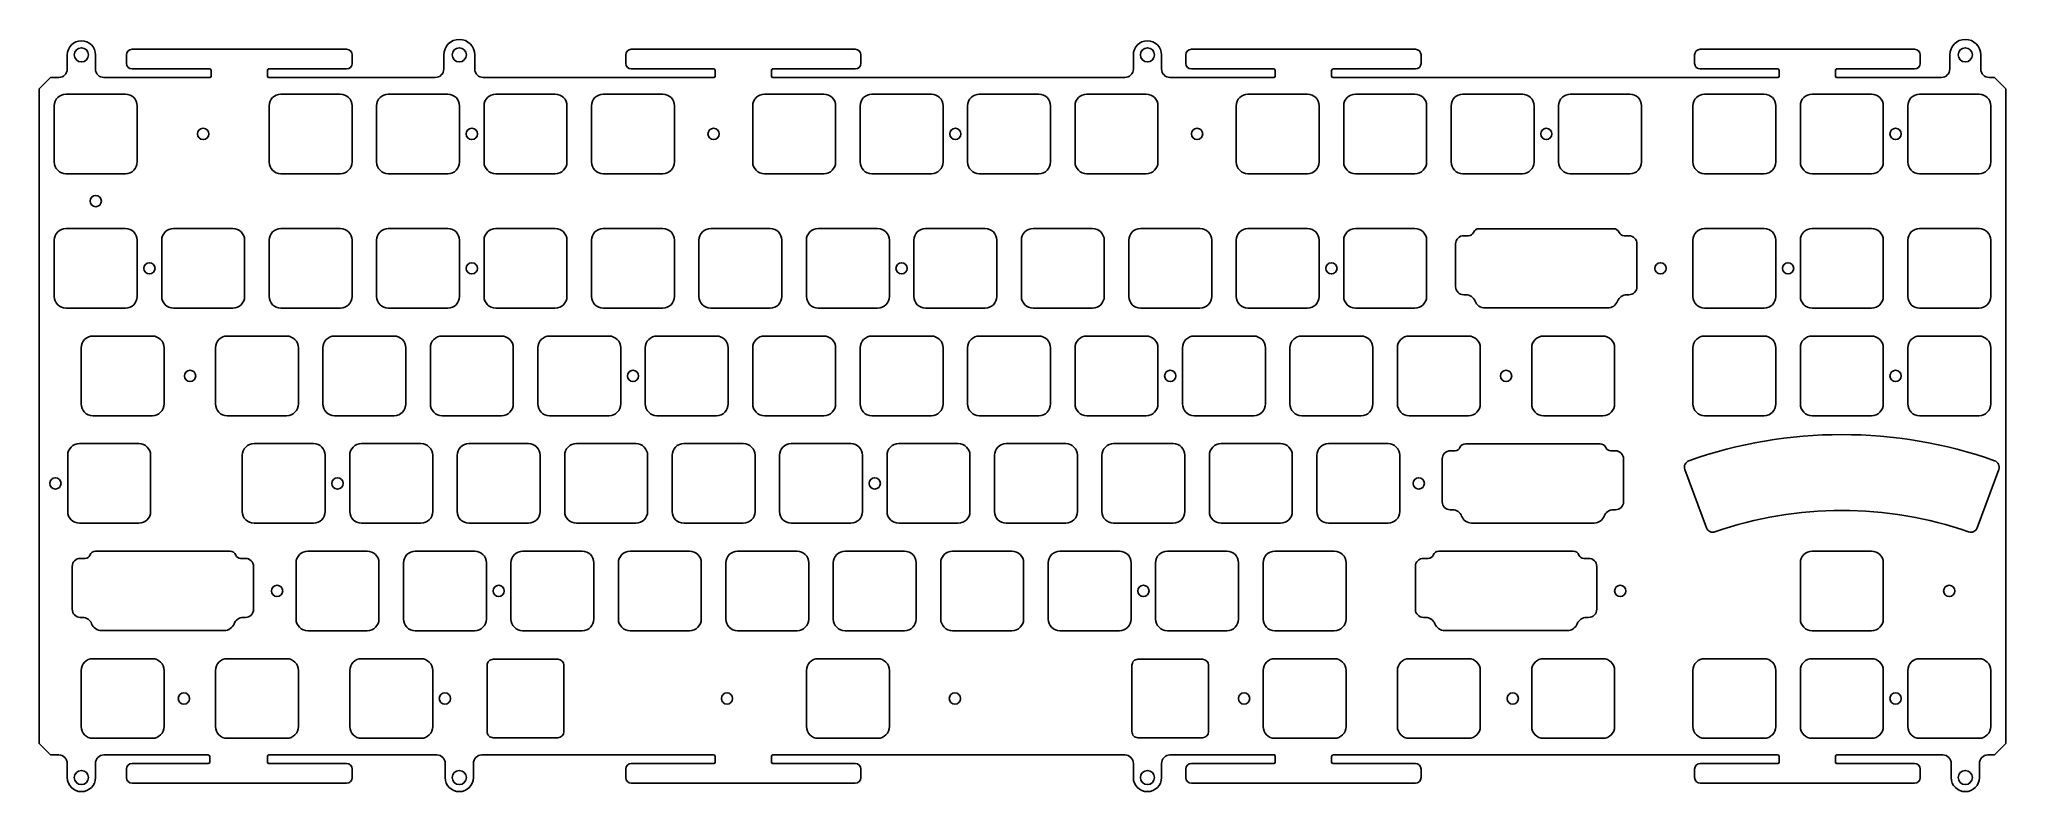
# Model space of a CAD drawing. Extents: x -10 to 339, y -117 to 17.
import ezdxf

# ---------------------------------------------------------------- set-up
doc = ezdxf.new("R2010")
doc.units = 0
doc.layers.get('0').update_dxf_attribs({"linetype": 'CONTINUOUS'})
doc.layers.add('BLACK', color=7, linetype='CONTINUOUS')

msp = doc.modelspace()

# ---------------------------------------------------------------- linework, layer by layer
for p, q in [((-5.043752, 11.5), (-5.043752, 14)), ((-5.043752, 11.5), (-5.043752, 14)), ((-0.043752, 14), (-0.043752, 11.5)), ((-0.043752, 14), (-0.043752, 11.5)), ((5.456248, 14), (5.456248, 12.5)), ((44.456248, 15), (6.456248, 15)), ((45.456248, 12.5), (45.456248, 14)), ((61.706248, 11.5), (61.706248, 14)), ((67.206248, 14), (67.206248, 11.5)), ((93.956248, 14), (93.956248, 12.5)), ((134.656248, 15), (94.956248, 15)), ((135.656248, 12.5), (135.656248, 14)), ((183.956248, 11.5), (183.956248, 14)), ((188.956248, 14), (188.956248, 11.5)), ((193.256248, 14), (193.256248, 12.5)), ((233.956248, 15), (194.256248, 15)), ((234.956248, 12.5), (234.956248, 14)), ((283.456248, 14), (283.456248, 12.5)), ((322.456248, 15), (284.456248, 15)), ((323.456248, 12.5), (323.456248, 14)), ((328.706248, 11.5), (328.706248, 14)), ((328.706248, 11.5), (328.706248, 14)), ((334.206248, 14), (334.206248, 11.5)), ((334.206248, 14), (334.206248, 11.5)), ((6.456248, 11.5), (20.206248, 11.5)), ((20.456248, 10.25), (20.456248, 11.25)), ((30.456248, 11.25), (30.456248, 10.25)), ((30.706248, 11.5), (44.456248, 11.5)), ((94.956248, 11.5), (109.556248, 11.5)), ((109.806248, 10.25), (109.806248, 11.25)), ((119.806248, 11.25), (119.806248, 10.25)), ((120.056248, 11.5), (134.656248, 11.5)), ((194.256248, 11.5), (208.856248, 11.5)), ((209.106248, 10.25), (209.106248, 11.25)), ((219.106248, 11.25), (219.106248, 10.25)), ((219.356248, 11.5), (233.956248, 11.5)), ((284.456248, 11.5), (298.206248, 11.5)), ((298.456248, 10.25), (298.456248, 11.25)), ((308.456248, 11.25), (308.456248, 10.25)), ((308.706248, 11.5), (322.456248, 11.5)), ((-8.000002, 10), (-10.000002, 8)), ((-10.000002, -108.0125), (-10.000002, 8)), ((-6.543752, 10), (-8.000002, 10)), ((20.206248, 10), (1.456248, 10)), ((60.206248, 10), (30.706248, 10)), ((109.556248, 10), (68.706248, 10)), ((182.456248, 10), (120.056248, 10)), ((208.856248, 10), (190.456248, 10)), ((298.206248, 10), (219.356248, 10)), ((327.206248, 10), (308.706248, 10)), ((335.706248, 10), (335.956248, 10)), ((336.612498, 10), (335.706248, 10)), ((338.612498, 8), (336.612498, 10)), ((338.612498, 8), (338.612498, -108.0125)), ((285.55634, -69.781727), (281.739395, -59.436807)), ((333.568656, -69.781727), (337.385601, -59.436807)), ((-8.000002, -110.0125), (-10.000002, -108.0125)), ((338.612498, -108.0125), (336.612498, -110.0125)), ((-8.000002, -110.0125), (-6.543665, -110.0125)), ((-5.043752, -114.0125), (-5.043752, -111.5125)), ((-5.043752, -114.0125), (-5.043752, -111.5125)), ((-5.043752, -114.0125), (-5.043752, -111.5125)), ((-0.043752, -111.5125), (-0.043752, -114.0125)), ((-0.043752, -111.5125), (-0.043752, -114.0125)), ((-0.043752, -111.5125), (-0.043752, -114.0125)), ((1.456161, -110.0125), (19.956248, -110.0125)), ((19.956248, -111.5125), (6.456248, -111.5125)), ((20.206248, -111.2625), (20.206248, -110.2625)), ((30.456248, -110.2625), (30.456248, -111.2625)), ((30.706248, -110.0125), (60.456248, -110.0125)), ((44.456248, -111.5125), (30.706248, -111.5125)), ((61.956248, -114.0125), (61.956248, -111.5125)), ((66.956248, -111.5125), (66.956248, -114.0125)), ((68.456248, -110.0125), (109.556248, -110.0125)), ((109.556248, -111.5125), (94.956248, -111.5125)), ((109.806248, -111.2625), (109.806248, -110.2625)), ((119.806248, -110.2625), (119.806248, -111.2625)), ((120.056248, -110.0125), (182.456248, -110.0125)), ((134.656248, -111.5125), (120.056248, -111.5125)), ((183.956248, -114.0125), (183.956248, -111.5125)), ((188.956248, -114.0125), (188.956248, -111.5125)), ((190.456248, -110.0125), (209.106248, -110.0125)), ((194.256248, -111.5125), (208.856248, -111.5125)), ((209.106248, -110.2625), (209.106248, -111.2625)), ((219.106248, -111.2625), (219.106248, -110.2625)), ((219.356248, -110.0125), (298.206248, -110.0125)), ((219.356248, -111.5125), (233.956248, -111.5125)), ((298.206248, -111.5125), (284.456248, -111.5125)), ((298.456248, -111.2625), (298.456248, -110.2625)), ((308.456248, -110.2625), (308.456248, -111.2625)), ((308.706248, -110.0125), (327.456335, -110.0125)), ((322.456248, -111.5125), (308.706248, -111.5125)), ((328.956248, -114.0125), (328.956248, -111.5125)), ((328.956248, -114.0125), (328.956248, -111.5125)), ((333.956248, -111.5125), (333.956248, -114.0125)), ((333.956248, -111.5125), (333.956248, -114.0125)), ((335.956248, -110.0125), (335.456161, -110.0125)), ((335.456161, -110.0125), (336.612498, -110.0125)), ((5.456248, -112.5125), (5.456248, -114.0125)), ((6.456248, -115.0125), (44.456248, -115.0125)), ((45.456248, -114.0125), (45.456248, -112.5125)), ((93.956248, -112.5125), (93.956248, -114.0125)), ((94.956248, -115.0125), (134.656248, -115.0125)), ((135.656248, -114.0125), (135.656248, -112.5125)), ((193.256248, -114.0125), (193.256248, -112.5125)), ((233.956248, -115.0125), (194.256248, -115.0125)), ((234.956248, -112.5125), (234.956248, -114.0125)), ((283.456248, -112.5125), (283.456248, -114.0125)), ((284.456248, -115.0125), (322.456248, -115.0125)), ((323.456248, -114.0125), (323.456248, -112.5125))]:
    msp.add_line(p, q)
for centre, radius in [((-2.543752, 14), 1.25), ((64.456248, 14), 1.25), ((186.456248, 14), 1.25), ((331.456248, 14), 1.25), ((19.049998, 0), 1), ((66.674998, 0), 1), ((109.537498, 0), 1), ((152.399998, 0), 1), ((195.262498, 0), 1), ((257.174998, 0), 1), ((319.087498, 0), 1), ((-0.000002, -11.90625), 1), ((9.524998, -23.8125), 1), ((66.674998, -23.8125), 1), ((142.874998, -23.8125), 1), ((219.074998, -23.8125), 1), ((277.415623, -23.8125), 1), ((300.037498, -23.8125), 1), ((16.728243, -42.86411), 1), ((95.249998, -42.8625), 1), ((190.499998, -42.8625), 1), ((250.031248, -42.8625), 1), ((319.087498, -42.8625), 1), ((-7.143752, -61.9125), 1), ((42.862498, -61.9125), 1), ((138.112498, -61.9125), 1), ((234.553123, -61.9125), 1), ((32.146873, -80.9625), 1), ((71.437498, -80.9625), 1), ((185.737498, -80.9625), 1), ((270.271873, -80.9625), 1), ((328.612498, -80.9625), 1), ((15.628123, -100.0125), 1), ((61.912498, -100.0125), 1), ((111.918748, -100.0125), 1), ((152.321873, -100.0125), 1), ((203.596873, -100.0125), 1), ((319.087498, -100.0125), 1), ((-2.543752, -114.0125), 1.25), ((64.456248, -114.0125), 1.25), ((186.456248, -114.0125), 1.25), ((331.456248, -114.0125), 1.25)]:
    msp.add_circle(centre, radius)
at = {"extrusion": (0, 0, -1)}
msp.add_circle((-251.221873, -100.0125), 1, dxfattribs=at)
for centre, radius, start, end in [((-2.543752, 14), 2.5, 0, 180), ((-2.543752, 14), 2.5, 0, 180), ((6.456248, 14), 1, 90, 180), ((44.456248, 14), 1, 0, 90), ((64.456248, 14), 2.75, 0, 180), ((94.956248, 14), 1, 90, 180), ((134.656248, 14), 1, 0, 90), ((186.456248, 14), 2.5, 0, 180), ((194.256248, 14), 1, 90, 180), ((233.956248, 14), 1, 0, 90), ((284.456248, 14), 1, 90, 180), ((322.456248, 14), 1, 0, 90), ((331.456248, 14), 2.75, 0, 180), ((331.456248, 14), 2.75, 0, 180), ((-6.543752, 11.5), 1.5, 270, 0), ((1.456248, 11.5), 1.5, 180, 270), ((6.456248, 12.5), 1, 180, 270), ((20.206248, 11.25), 0.25, 0, 90), ((30.706248, 11.25), 0.25, 90, 180), ((44.456248, 12.5), 1, 270, 0), ((60.206248, 11.5), 1.5, 270, 0), ((68.706248, 11.5), 1.5, 180, 270), ((94.956248, 12.5), 1, 180, 270), ((109.556248, 11.25), 0.25, 0, 90), ((120.056248, 11.25), 0.25, 90, 180), ((134.656248, 12.5), 1, 270, 0), ((182.456248, 11.5), 1.5, 270, 0), ((190.456248, 11.5), 1.5, 180, 270), ((194.256248, 12.5), 1, 180, 270), ((208.856248, 11.25), 0.25, 0, 90), ((219.356248, 11.25), 0.25, 90, 180), ((233.956248, 12.5), 1, 270, 0), ((284.456248, 12.5), 1, 180, 270), ((298.206248, 11.25), 0.25, 0, 90), ((308.706248, 11.25), 0.25, 90, 180), ((322.456248, 12.5), 1, 270, 0), ((327.206248, 11.5), 1.5, 270, 0), ((335.706248, 11.5), 1.5, 180, 270), ((20.206248, 10.25), 0.25, 270, 0), ((30.706248, 10.25), 0.25, 180, 270), ((109.556248, 10.25), 0.25, 270, 0), ((120.056248, 10.25), 0.25, 180, 270), ((208.856248, 10.25), 0.25, 270, 0), ((219.356248, 10.25), 0.25, 180, 270), ((298.206248, 10.25), 0.25, 270, 0), ((308.706248, 10.25), 0.25, 180, 270), ((309.562498, -134.84471), 81.586049, 70.602894, 109.397106), ((282.865207, -59.021419), 1.2, 109.397106, 200.252447), ((336.259789, -59.021419), 1.2, 339.747553, 70.602894), ((309.562498, -134.84471), 68.160849, 70.738867, 109.261133), ((286.682152, -69.366339), 1.2, 200.252447, 289.261133), ((332.442844, -69.366339), 1.2, 250.738867, 339.747553), ((-6.543752, -111.5125), 1.5, 0, 90), ((1.456248, -111.5125), 1.5, 90, 180), ((1.456248, -111.5125), 1.5, 90, 180), ((6.456248, -112.5125), 1, 90, 180), ((19.956248, -110.2625), 0.25, 0, 90), ((19.956248, -111.2625), 0.25, 270, 0), ((30.706248, -110.2625), 0.25, 90, 180), ((30.706248, -111.2625), 0.25, 180, 270), ((44.456248, -112.5125), 1, 0, 90), ((60.456248, -111.5125), 1.5, 0, 90), ((68.456248, -111.5125), 1.5, 90, 180), ((94.956248, -112.5125), 1, 90, 180), ((109.556248, -110.2625), 0.25, 0, 90), ((109.556248, -111.2625), 0.25, 270, 0), ((120.056248, -110.2625), 0.25, 90, 180), ((120.056248, -111.2625), 0.25, 180, 270), ((134.656248, -112.5125), 1, 0, 90), ((182.456248, -111.5125), 1.5, 0, 90), ((190.456248, -111.5125), 1.5, 90, 180), ((194.256248, -112.5125), 1, 90, 180), ((208.856248, -110.2625), 0.25, 0, 90), ((208.856248, -111.2625), 0.25, 270, 0), ((219.356248, -110.2625), 0.25, 90, 180), ((219.356248, -111.2625), 0.25, 180, 270), ((233.956248, -112.5125), 1, 0, 90), ((284.456248, -112.5125), 1, 90, 180), ((298.206248, -110.2625), 0.25, 0, 90), ((298.206248, -111.2625), 0.25, 270, 0), ((308.706248, -110.2625), 0.25, 90, 180), ((308.706248, -111.2625), 0.25, 180, 270), ((322.456248, -112.5125), 1, 0, 90), ((327.456248, -111.5125), 1.5, 0, 90), ((335.456248, -111.5125), 1.5, 90, 180), ((-2.543752, -114.0125), 2.5, 180, 0), ((-2.543752, -114.0125), 2.5, 180, 0), ((-2.543752, -114.0125), 2.5, 180, 0), ((6.456248, -114.0125), 1, 180, 270), ((44.456248, -114.0125), 1, 270, 0), ((64.456248, -114.0125), 2.5, 180, 0), ((94.956248, -114.0125), 1, 180, 270), ((134.656248, -114.0125), 1, 270, 0), ((186.456248, -114.0125), 2.5, 180, 0), ((194.256248, -114.0125), 1, 180, 270), ((233.956248, -114.0125), 1, 270, 0), ((284.456248, -114.0125), 1, 180, 270), ((322.456248, -114.0125), 1, 270, 0), ((331.456248, -114.0125), 2.5, 180, 0), ((331.456248, -114.0125), 2.5, 180, 0)]:
    msp.add_arc(centre, radius, start, end)
at = {"layer": 'BLACK', "linetype": 'CONTINUOUS'}
for p, q in [((5.274997, 7.050001), (-5.274997, 7.050001)), ((43.374997, 7.050001), (32.824996, 7.050001)), ((62.424997, 7.050001), (51.874996, 7.050001)), ((81.474997, 7.050001), (70.924996, 7.050001)), ((100.524997, 7.050001), (89.974996, 7.050001)), ((129.099997, 7.050001), (118.549998, 7.050001)), ((118.549998, 7.049999), (118.549998, 7.050001)), ((148.149997, 7.050001), (137.599998, 7.050001)), ((137.599998, 7.049999), (137.599998, 7.050001)), ((167.199997, 7.050001), (156.649998, 7.050001)), ((156.649998, 7.049999), (156.649998, 7.050001)), ((186.249997, 7.050001), (175.699996, 7.050001)), ((214.824997, 7.050001), (204.274996, 7.050001)), ((233.874997, 7.050001), (223.324996, 7.050001)), ((252.924997, 7.050001), (242.374996, 7.050001)), ((271.974997, 7.050001), (261.424998, 7.050001)), ((261.424998, 7.049999), (261.424998, 7.050001)), ((295.787497, 7.050001), (285.237498, 7.050001)), ((285.237498, 7.049999), (285.237498, 7.050001)), ((314.837497, 7.050001), (304.287498, 7.050001)), ((304.287498, 7.049999), (304.287498, 7.050001)), ((333.887497, 7.050001), (323.337498, 7.050001)), ((323.337498, 7.049999), (323.337498, 7.050001)), ((-7.350002, 4.974996), (-7.350002, -4.974997)), ((7.349998, 4.975001), (7.349998, -4.974999)), ((30.749997, 4.975001), (30.749997, -4.975)), ((45.449997, 4.975001), (45.449997, -4.974999)), ((49.799997, 4.975001), (49.799997, -4.975)), ((64.499997, 4.975001), (64.499997, -4.974999)), ((68.849997, 4.975001), (68.849997, -4.975)), ((83.549997, 4.975001), (83.549997, -4.974999)), ((87.899997, 4.975001), (87.899997, -4.975)), ((102.599997, 4.975001), (102.599997, -4.974999)), ((116.474998, 4.975001), (116.474998, -4.974999)), ((131.174998, 4.975001), (131.174998, -4.974999)), ((135.524998, 4.975001), (135.524998, -4.974999)), ((150.224998, 4.975001), (150.224998, -4.974999)), ((154.574998, 4.975001), (154.574998, -4.974999)), ((169.274998, 4.975001), (169.274998, -4.974999)), ((173.624997, 4.975001), (173.624997, -4.975)), ((188.324997, 4.975001), (188.324997, -4.974999)), ((202.199997, 4.975001), (202.199997, -4.975)), ((216.899997, 4.975001), (216.899997, -4.974999)), ((221.249997, 4.975001), (221.249997, -4.975)), ((235.949997, 4.975001), (235.949997, -4.974999)), ((240.299997, 4.975001), (240.299997, -4.975)), ((254.999997, 4.975001), (254.999997, -4.974999)), ((259.349998, 4.975001), (259.349998, -4.974999)), ((274.049998, 4.975001), (274.049998, -4.974999)), ((283.162498, 4.975001), (283.162498, -4.974999)), ((297.862498, 4.975001), (297.862498, -4.974999)), ((302.212498, 4.975001), (302.212498, -4.974999)), ((316.912498, 4.975001), (316.912498, -4.974999)), ((321.262498, 4.975001), (321.262498, -4.974999)), ((335.962498, 4.975001), (335.962498, -4.974999)), ((5.274998, -7.049999), (-5.275, -7.049999)), ((5.274998, -7.05), (5.274998, -7.049999)), ((43.374997, -7.049999), (32.824997, -7.049999)), ((62.424997, -7.049999), (51.874997, -7.049999)), ((81.474997, -7.049999), (70.924997, -7.049999)), ((100.524997, -7.049999), (89.974997, -7.049999)), ((129.099998, -7.049999), (118.549997, -7.049999)), ((129.099998, -7.05), (129.099998, -7.049999)), ((148.149998, -7.049999), (137.599997, -7.049999)), ((148.149998, -7.05), (148.149998, -7.049999)), ((167.199998, -7.049999), (156.649997, -7.049999)), ((167.199998, -7.05), (167.199998, -7.049999)), ((186.249997, -7.049999), (175.699997, -7.049999)), ((214.824997, -7.049999), (204.274997, -7.049999)), ((233.874997, -7.049999), (223.324997, -7.049999)), ((252.924997, -7.049999), (242.374997, -7.049999)), ((271.974998, -7.049999), (261.424997, -7.049999)), ((271.974998, -7.05), (271.974998, -7.049999)), ((295.787498, -7.049999), (285.237497, -7.049999)), ((295.787498, -7.05), (295.787498, -7.049999)), ((314.837498, -7.049999), (304.287497, -7.049999)), ((314.837498, -7.05), (314.837498, -7.049999)), ((333.887498, -7.049999), (323.337497, -7.049999)), ((333.887498, -7.05), (333.887498, -7.049999)), ((5.274997, -16.762499), (-5.274997, -16.762499)), ((24.324997, -16.762499), (13.774998, -16.762499)), ((13.774998, -16.762501), (13.774998, -16.762499)), ((43.374997, -16.762499), (32.824998, -16.762499)), ((32.824998, -16.762501), (32.824998, -16.762499)), ((62.424997, -16.762499), (51.874998, -16.762499)), ((51.874998, -16.762501), (51.874998, -16.762499)), ((81.474997, -16.762499), (70.924998, -16.762499)), ((70.924998, -16.762501), (70.924998, -16.762499)), ((100.524997, -16.762499), (89.974998, -16.762499)), ((89.974998, -16.762501), (89.974998, -16.762499)), ((119.574997, -16.762499), (109.024998, -16.762499)), ((109.024998, -16.762501), (109.024998, -16.762499)), ((138.624997, -16.762499), (128.074998, -16.762499)), ((128.074998, -16.762501), (128.074998, -16.762499)), ((157.674997, -16.762499), (147.124998, -16.762499)), ((147.124998, -16.762501), (147.124998, -16.762499)), ((176.724997, -16.762499), (166.174998, -16.762499)), ((166.174998, -16.762501), (166.174998, -16.762499)), ((195.774997, -16.7625), (185.224997, -16.7625)), ((214.824997, -16.7625), (204.274997, -16.7625)), ((233.874997, -16.7625), (223.324997, -16.7625)), ((245.247372, -16.78491), (245.247372, -16.784899)), ((245.247372, -16.784899), (269.102572, -16.784899)), ((295.787497, -16.762499), (285.237498, -16.762499)), ((285.237498, -16.762501), (285.237498, -16.762499)), ((314.837497, -16.762499), (304.287498, -16.762499)), ((304.287498, -16.762501), (304.287498, -16.762499)), ((333.887497, -16.762499), (323.337498, -16.762499)), ((323.337498, -16.762501), (323.337498, -16.762499)), ((-7.350002, -18.837504), (-7.350002, -28.787497)), ((7.349998, -18.837499), (7.349998, -28.787499)), ((11.699998, -18.837499), (11.699998, -28.787499)), ((26.399998, -18.837499), (26.399998, -28.787499)), ((30.749998, -18.837499), (30.749998, -28.787499)), ((45.449998, -18.837499), (45.449998, -28.787499)), ((49.799998, -18.837499), (49.799998, -28.787499)), ((64.499998, -18.837499), (64.499998, -28.787499)), ((68.849998, -18.837499), (68.849998, -28.787499)), ((83.549998, -18.837499), (83.549998, -28.787499)), ((87.899998, -18.837499), (87.899998, -28.787499)), ((102.599998, -18.837499), (102.599998, -28.787499)), ((106.949998, -18.837499), (106.949998, -28.787499)), ((121.649998, -18.837499), (121.649998, -28.787499)), ((125.999998, -18.837499), (125.999998, -28.787499)), ((140.699998, -18.837499), (140.699998, -28.787499)), ((145.049998, -18.837499), (145.049998, -28.787499)), ((159.749998, -18.837499), (159.749998, -28.787499)), ((164.099998, -18.837499), (164.099998, -28.787499)), ((178.799998, -18.837499), (178.799998, -28.787499)), ((183.149998, -18.837499), (183.149998, -28.787499)), ((197.849998, -18.837499), (197.849998, -28.787499)), ((202.199998, -18.837499), (202.199998, -28.787499)), ((216.899998, -18.837499), (216.899998, -28.787499)), ((221.249998, -18.837499), (221.249998, -28.787499)), ((235.949998, -18.837499), (235.949998, -28.787499)), ((241.099482, -27.062939), (241.099482, -19.462199)), ((242.536509, -18.037059), (243.390072, -18.037059)), ((243.390072, -18.037047), (243.390072, -18.037059)), ((270.959772, -18.037059), (271.825372, -18.037059)), ((273.250362, -19.462059), (273.250362, -27.062899)), ((283.162498, -18.837499), (283.162498, -28.787499)), ((297.862498, -18.837499), (297.862498, -28.787499)), ((302.212498, -18.837499), (302.212498, -28.787499)), ((316.912498, -18.837499), (316.912498, -28.787499)), ((321.262498, -18.837499), (321.262498, -28.787499)), ((335.962498, -18.837499), (335.962498, -28.787499)), ((5.274998, -30.862499), (-5.275, -30.862499)), ((5.274998, -30.8625), (5.274998, -30.862499)), ((24.324998, -30.862499), (13.774997, -30.862499)), ((24.324998, -30.8625), (24.324998, -30.862499)), ((43.374998, -30.862499), (32.824997, -30.862499)), ((43.374998, -30.8625), (43.374998, -30.862499)), ((62.424998, -30.862499), (51.874997, -30.862499)), ((62.424998, -30.8625), (62.424998, -30.862499)), ((81.474998, -30.862499), (70.924997, -30.862499)), ((81.474998, -30.8625), (81.474998, -30.862499)), ((100.524998, -30.862499), (89.974997, -30.862499)), ((100.524998, -30.8625), (100.524998, -30.862499)), ((119.574998, -30.862499), (109.024997, -30.862499)), ((119.574998, -30.8625), (119.574998, -30.862499)), ((138.624998, -30.862499), (128.074997, -30.862499)), ((138.624998, -30.8625), (138.624998, -30.862499)), ((157.674998, -30.862499), (147.124997, -30.862499)), ((157.674998, -30.8625), (157.674998, -30.862499)), ((176.724998, -30.862499), (166.174997, -30.862499)), ((176.724998, -30.8625), (176.724998, -30.862499)), ((195.774997, -30.8625), (185.224997, -30.8625)), ((214.824997, -30.8625), (204.274997, -30.8625)), ((233.874997, -30.8625), (223.324997, -30.8625)), ((242.928572, -28.487939), (242.524472, -28.487939)), ((268.050422, -30.824409), (246.299572, -30.824409)), ((271.813455, -28.487939), (271.421322, -28.487939)), ((295.787498, -30.862499), (285.237497, -30.862499)), ((295.787498, -30.8625), (295.787498, -30.862499)), ((314.837498, -30.862499), (304.287497, -30.862499)), ((314.837498, -30.8625), (314.837498, -30.862499)), ((333.887498, -30.862499), (323.337497, -30.862499)), ((333.887498, -30.8625), (333.887498, -30.862499)), ((-2.587502, -37.887504), (-2.587502, -47.837497)), ((10.037497, -35.812499), (-0.512497, -35.812499)), ((12.112498, -37.887499), (12.112498, -47.837499)), ((21.224998, -37.887499), (21.224998, -47.837499)), ((33.849997, -35.812499), (23.299998, -35.812499)), ((23.299998, -35.812502), (23.299998, -35.812499)), ((35.924998, -37.887499), (35.924998, -47.837499)), ((40.274998, -37.887499), (40.274998, -47.837499)), ((52.899997, -35.812499), (42.349998, -35.812499)), ((42.349998, -35.812501), (42.349998, -35.812499)), ((54.974998, -37.887499), (54.974998, -47.837499)), ((59.324998, -37.887499), (59.324998, -47.837499)), ((71.949997, -35.812499), (61.399998, -35.812499)), ((61.399998, -35.812501), (61.399998, -35.812499)), ((74.024998, -37.887499), (74.024998, -47.837499)), ((78.374998, -37.887499), (78.374998, -47.837499)), ((90.999997, -35.812499), (80.449998, -35.812499)), ((80.449998, -35.812501), (80.449998, -35.812499)), ((93.074998, -37.887499), (93.074998, -47.837499)), ((97.424998, -37.887499), (97.424998, -47.837499)), ((110.049997, -35.812499), (99.499998, -35.812499)), ((99.499998, -35.812501), (99.499998, -35.812499)), ((112.124998, -37.887499), (112.124998, -47.837499)), ((116.474998, -37.887499), (116.474998, -47.837499)), ((129.099997, -35.812499), (118.549998, -35.812499)), ((118.549998, -35.812501), (118.549998, -35.812499)), ((131.174998, -37.887499), (131.174998, -47.837499)), ((135.524998, -37.887499), (135.524998, -47.837499)), ((148.149997, -35.812499), (137.599998, -35.812499)), ((137.599998, -35.812501), (137.599998, -35.812499)), ((150.224998, -37.887499), (150.224998, -47.837499)), ((154.574998, -37.887499), (154.574998, -47.837499)), ((167.199997, -35.812499), (156.649998, -35.812499)), ((156.649998, -35.812501), (156.649998, -35.812499)), ((169.274998, -37.887499), (169.274998, -47.837499)), ((173.624998, -37.887499), (173.624998, -47.837499)), ((186.249997, -35.812499), (175.699998, -35.812499)), ((175.699998, -35.812501), (175.699998, -35.812499)), ((188.324998, -37.887499), (188.324998, -47.837499)), ((192.674998, -37.887499), (192.674998, -47.837499)), ((205.299997, -35.812499), (194.749998, -35.812499)), ((194.749998, -35.812501), (194.749998, -35.812499)), ((207.374998, -37.887499), (207.374998, -47.837499)), ((211.724998, -37.887499), (211.724998, -47.837499)), ((224.349997, -35.812499), (213.799998, -35.812499)), ((213.799998, -35.812501), (213.799998, -35.812499)), ((226.424998, -37.887499), (226.424998, -47.837499)), ((230.774998, -37.887499), (230.774998, -47.837499)), ((243.399997, -35.812499), (232.849998, -35.812499)), ((232.849998, -35.812501), (232.849998, -35.812499)), ((245.474998, -37.887499), (245.474998, -47.837499)), ((254.587497, -37.887499), (254.587497, -47.8375)), ((267.212497, -35.812499), (256.662496, -35.812499)), ((269.287497, -37.887499), (269.287497, -47.837499)), ((283.162498, -37.887499), (283.162498, -47.837499)), ((295.787497, -35.812499), (285.237498, -35.812499)), ((285.237498, -35.812501), (285.237498, -35.812499)), ((297.862498, -37.887499), (297.862498, -47.837499)), ((302.212498, -37.887499), (302.212498, -47.837499)), ((314.837497, -35.812499), (304.287498, -35.812499)), ((304.287498, -35.812501), (304.287498, -35.812499)), ((316.912498, -37.887499), (316.912498, -47.837499)), ((321.262498, -37.887499), (321.262498, -47.837499)), ((333.887497, -35.812499), (323.337498, -35.812499)), ((323.337498, -35.812501), (323.337498, -35.812499)), ((335.962498, -37.887499), (335.962498, -47.837499)), ((10.037498, -49.912499), (-0.5125, -49.912499)), ((10.037498, -49.9125), (10.037498, -49.912499)), ((33.849998, -49.912499), (23.299997, -49.912499)), ((33.849998, -49.9125), (33.849998, -49.912498)), ((52.899998, -49.912499), (42.349997, -49.912499)), ((52.899998, -49.9125), (52.899998, -49.912499)), ((71.949998, -49.912499), (61.399997, -49.912499)), ((71.949998, -49.9125), (71.949998, -49.912499)), ((90.999998, -49.912499), (80.449997, -49.912499)), ((90.999998, -49.9125), (90.999998, -49.912499)), ((110.049998, -49.912499), (99.499997, -49.912499)), ((110.049998, -49.9125), (110.049998, -49.912499)), ((129.099998, -49.912499), (118.549997, -49.912499)), ((129.099998, -49.9125), (129.099998, -49.912499)), ((148.149998, -49.912499), (137.599997, -49.912499)), ((148.149998, -49.9125), (148.149998, -49.912499)), ((167.199998, -49.912499), (156.649997, -49.912499)), ((167.199998, -49.9125), (167.199998, -49.912499)), ((186.249998, -49.912499), (175.699997, -49.912499)), ((186.249998, -49.9125), (186.249998, -49.912499)), ((205.299998, -49.912499), (194.749997, -49.912499)), ((205.299998, -49.9125), (205.299998, -49.912499)), ((224.349998, -49.912499), (213.799997, -49.912499)), ((224.349998, -49.9125), (224.349998, -49.912499)), ((243.399998, -49.912499), (232.849997, -49.912499)), ((243.399998, -49.9125), (243.399998, -49.912499)), ((267.212497, -49.912499), (256.662497, -49.912499)), ((295.787498, -49.912499), (285.237497, -49.912499)), ((295.787498, -49.9125), (295.787498, -49.912499)), ((314.837498, -49.912499), (304.287497, -49.912499)), ((314.837498, -49.9125), (314.837498, -49.912499)), ((333.887498, -49.912499), (323.337497, -49.912499)), ((333.887498, -49.9125), (333.887498, -49.912499)), ((7.656247, -54.862499), (-2.893754, -54.862499)), ((38.612497, -54.862499), (28.062498, -54.862499)), ((28.062498, -54.862502), (28.062498, -54.862499)), ((57.662497, -54.862499), (47.112498, -54.862499)), ((47.112498, -54.862501), (47.112498, -54.862499)), ((76.712497, -54.862499), (66.162498, -54.862499)), ((66.162498, -54.862501), (66.162498, -54.862499)), ((95.762497, -54.862499), (85.212498, -54.862499)), ((85.212498, -54.862501), (85.212498, -54.862499)), ((114.812497, -54.862499), (104.262498, -54.862499)), ((104.262498, -54.862501), (104.262498, -54.862499)), ((133.862497, -54.862499), (123.312498, -54.862499)), ((123.312498, -54.862501), (123.312498, -54.862499)), ((152.912497, -54.862499), (142.362498, -54.862499)), ((142.362498, -54.862501), (142.362498, -54.862499)), ((171.962497, -54.862499), (161.412498, -54.862499)), ((161.412498, -54.862501), (161.412498, -54.862499)), ((191.012497, -54.862499), (180.462498, -54.862499)), ((180.462498, -54.862501), (180.462498, -54.862499)), ((210.062497, -54.862499), (199.512498, -54.862499)), ((199.512498, -54.862501), (199.512498, -54.862499)), ((229.112497, -54.862499), (218.562498, -54.862499)), ((218.562498, -54.862501), (218.562498, -54.862499)), ((242.866122, -54.88491), (242.866122, -54.884899)), ((242.866122, -54.884899), (266.721322, -54.884899)), ((-4.968753, -56.937499), (-4.968753, -66.8875)), ((9.731247, -56.937499), (9.731247, -66.887499)), ((25.987498, -56.937499), (25.987498, -66.887499)), ((40.687498, -56.937499), (40.687498, -66.887499)), ((45.037498, -56.937499), (45.037498, -66.887499)), ((59.737498, -56.937499), (59.737498, -66.887499)), ((64.087498, -56.937499), (64.087498, -66.887499)), ((78.787498, -56.937499), (78.787498, -66.887499)), ((83.137498, -56.937499), (83.137498, -66.887499)), ((97.837498, -56.937499), (97.837498, -66.887499)), ((102.187498, -56.937499), (102.187498, -66.887499)), ((116.887498, -56.937499), (116.887498, -66.887499)), ((121.237498, -56.937499), (121.237498, -66.887499)), ((135.937498, -56.937499), (135.937498, -66.887499)), ((140.287498, -56.937499), (140.287498, -66.887499)), ((154.987498, -56.937499), (154.987498, -66.887499)), ((159.337498, -56.937499), (159.337498, -66.887499)), ((174.037498, -56.937499), (174.037498, -66.887499)), ((178.387498, -56.937499), (178.387498, -66.887499)), ((193.087498, -56.937499), (193.087498, -66.887499)), ((197.437498, -56.937499), (197.437498, -66.887499)), ((212.137498, -56.937499), (212.137498, -66.887499)), ((216.487498, -56.937499), (216.487498, -66.887499)), ((231.187498, -56.937499), (231.187498, -66.887499)), ((238.718232, -65.162939), (238.718232, -57.562199)), ((240.155259, -56.137059), (241.008822, -56.137059)), ((241.008822, -56.137047), (241.008822, -56.137059)), ((268.578522, -56.137059), (269.444122, -56.137059)), ((270.869112, -57.562059), (270.869112, -65.162899)), ((7.656247, -68.962499), (-2.893753, -68.962499)), ((38.612498, -68.962499), (28.062497, -68.962499)), ((38.612498, -68.9625), (38.612498, -68.962498)), ((57.662498, -68.962499), (47.112497, -68.962499)), ((57.662498, -68.9625), (57.662498, -68.962499)), ((76.712498, -68.962499), (66.162497, -68.962499)), ((76.712498, -68.9625), (76.712498, -68.962499)), ((95.762498, -68.962499), (85.212497, -68.962499)), ((95.762498, -68.9625), (95.762498, -68.962499)), ((114.812498, -68.962499), (104.262497, -68.962499)), ((114.812498, -68.9625), (114.812498, -68.962499)), ((133.862498, -68.962499), (123.312497, -68.962499)), ((133.862498, -68.9625), (133.862498, -68.962499)), ((152.912498, -68.962499), (142.362497, -68.962499)), ((152.912498, -68.9625), (152.912498, -68.962499)), ((171.962498, -68.962499), (161.412497, -68.962499)), ((171.962498, -68.9625), (171.962498, -68.962499)), ((191.012498, -68.962499), (180.462497, -68.962499)), ((191.012498, -68.9625), (191.012498, -68.962499)), ((210.062498, -68.962499), (199.512497, -68.962499)), ((210.062498, -68.9625), (210.062498, -68.962499)), ((229.112498, -68.962499), (218.562497, -68.962499)), ((229.112498, -68.9625), (229.112498, -68.962499)), ((240.547322, -66.587939), (240.143222, -66.587939)), ((265.669172, -68.924409), (243.918322, -68.924409)), ((269.432205, -66.587939), (269.040072, -66.587939)), ((-4.169268, -84.212939), (-4.169268, -76.612199)), ((-2.732241, -75.187059), (-1.878678, -75.187059)), ((-1.878678, -75.187047), (-1.878678, -75.187059)), ((-0.021378, -73.93491), (-0.021378, -73.934899)), ((-0.021378, -73.934899), (23.833822, -73.934899)), ((25.691022, -75.187059), (26.556622, -75.187059)), ((27.981612, -76.612059), (27.981612, -84.212899)), ((35.512498, -75.987499), (35.512498, -85.937499)), ((48.137497, -73.912499), (37.587498, -73.912499)), ((37.587498, -73.912501), (37.587498, -73.912499)), ((50.212498, -75.987499), (50.212498, -85.937499)), ((54.562498, -75.987499), (54.562498, -85.937499)), ((67.187497, -73.912499), (56.637498, -73.912499)), ((56.637498, -73.912501), (56.637498, -73.912499)), ((69.262498, -75.987499), (69.262498, -85.937499)), ((73.612498, -75.987499), (73.612498, -85.937499)), ((86.237497, -73.912499), (75.687498, -73.912499)), ((75.687498, -73.912501), (75.687498, -73.912499)), ((88.312498, -75.987499), (88.312498, -85.937499)), ((92.662498, -75.987499), (92.662498, -85.937499)), ((105.287497, -73.912499), (94.737498, -73.912499)), ((94.737498, -73.912501), (94.737498, -73.912499)), ((107.362498, -75.987499), (107.362498, -85.937499)), ((111.712498, -75.987499), (111.712498, -85.937499)), ((124.337497, -73.912499), (113.787498, -73.912499)), ((113.787498, -73.912501), (113.787498, -73.912499)), ((126.412498, -75.987499), (126.412498, -85.937499)), ((130.762498, -75.987499), (130.762498, -85.937499)), ((143.387497, -73.912499), (132.837498, -73.912499)), ((132.837498, -73.912501), (132.837498, -73.912499)), ((145.462498, -75.987499), (145.462498, -85.937499)), ((149.812498, -75.987499), (149.812498, -85.937499)), ((162.437497, -73.912499), (151.887498, -73.912499)), ((151.887498, -73.912501), (151.887498, -73.912499)), ((164.512498, -75.987499), (164.512498, -85.937499)), ((168.862498, -75.987499), (168.862498, -85.937499)), ((181.487497, -73.912499), (170.937498, -73.912499)), ((170.937498, -73.912501), (170.937498, -73.912499)), ((183.562498, -75.987499), (183.562498, -85.937499)), ((187.912497, -75.987499), (187.912497, -85.937499)), ((200.537497, -73.912499), (189.987497, -73.912499)), ((202.612499, -75.987499), (202.612497, -75.987499)), ((202.612497, -75.987499), (202.612497, -85.937499)), ((206.962497, -75.987499), (206.962497, -85.937499)), ((219.587497, -73.912499), (209.037497, -73.912499)), ((221.662499, -75.987499), (221.662497, -75.987499)), ((221.662497, -75.987499), (221.662497, -85.937499)), ((233.955732, -84.212939), (233.955732, -76.612199)), ((235.392759, -75.187059), (236.246322, -75.187059)), ((236.246322, -75.187047), (236.246322, -75.187059)), ((238.103622, -73.934899), (261.958822, -73.934899)), ((238.103622, -73.93491), (238.103622, -73.934899)), ((263.816022, -75.187059), (264.681622, -75.187059)), ((266.106612, -76.612059), (266.106612, -84.212899)), ((302.212498, -75.987499), (302.212498, -85.937499)), ((314.837497, -73.912499), (304.287498, -73.912499)), ((304.287498, -73.912501), (304.287498, -73.912499)), ((316.912498, -75.987499), (316.912498, -85.937499)), ((-2.340178, -85.637939), (-2.744278, -85.637939)), ((26.544705, -85.637939), (26.152572, -85.637939)), ((235.784822, -85.637939), (235.380722, -85.637939)), ((264.669705, -85.637939), (264.277572, -85.637939)), ((22.781672, -87.974409), (1.030822, -87.974409)), ((48.137498, -88.012499), (37.587497, -88.012499)), ((48.137498, -88.0125), (48.137498, -88.012499)), ((67.187498, -88.012499), (56.637497, -88.012499)), ((67.187498, -88.0125), (67.187498, -88.012499)), ((86.237498, -88.012499), (75.687497, -88.012499)), ((86.237498, -88.0125), (86.237498, -88.012499)), ((105.287498, -88.012499), (94.737497, -88.012499)), ((105.287498, -88.0125), (105.287498, -88.012499)), ((124.337498, -88.012499), (113.787497, -88.012499)), ((124.337498, -88.0125), (124.337498, -88.012499)), ((143.387498, -88.012499), (132.837497, -88.012499)), ((143.387498, -88.0125), (143.387498, -88.012499)), ((162.437498, -88.012499), (151.887497, -88.012499)), ((162.437498, -88.0125), (162.437498, -88.012499)), ((181.487498, -88.012499), (170.937497, -88.012499)), ((181.487498, -88.0125), (181.487498, -88.012499)), ((200.537497, -88.012499), (189.987497, -88.012499)), ((219.587497, -88.012499), (209.037497, -88.012499)), ((260.906672, -87.974409), (239.155822, -87.974409)), ((314.837498, -88.012499), (304.287497, -88.012499)), ((314.837498, -88.0125), (314.837498, -88.012499)), ((10.037497, -92.962499), (-0.512504, -92.962499)), ((33.849997, -92.962499), (23.299996, -92.962499)), ((57.662497, -92.962499), (47.112496, -92.962499)), ((70.474997, -93.062499), (81.924997, -93.062499)), ((138.624997, -92.962499), (128.074996, -92.962499)), ((184.774997, -93.062499), (196.224997, -93.062499)), ((219.587497, -92.962499), (209.037496, -92.962499)), ((243.399997, -92.962499), (232.849996, -92.962499)), ((267.212497, -92.962499), (256.662496, -92.962499)), ((295.787497, -92.962499), (285.237498, -92.962499)), ((285.237498, -92.962501), (285.237498, -92.962499)), ((314.837497, -92.962499), (304.287498, -92.962499)), ((304.287498, -92.962501), (304.287498, -92.962499)), ((333.887497, -92.962499), (323.337498, -92.962499)), ((323.337498, -92.962501), (323.337498, -92.962499)), ((-2.587503, -95.037499), (-2.587503, -104.9875)), ((12.112497, -95.037499), (12.112497, -104.987499)), ((21.224997, -95.037499), (21.224997, -104.9875)), ((35.924997, -95.037499), (35.924997, -104.987499)), ((45.037497, -95.037499), (45.037497, -104.9875)), ((59.737497, -95.037499), (59.737497, -104.987499)), ((69.399997, -105.887499), (69.399997, -94.137499)), ((82.999997, -94.137499), (82.999997, -105.887499)), ((125.999997, -95.037499), (125.999997, -104.9875)), ((140.699997, -95.037499), (140.699997, -104.987499)), ((183.699997, -105.887499), (183.699997, -94.137499)), ((197.299997, -94.137499), (197.299997, -105.887499)), ((206.962497, -95.037499), (206.962497, -104.9875)), ((221.662497, -95.037499), (221.662497, -104.987499)), ((230.774997, -95.037499), (230.774997, -104.9875)), ((245.474997, -95.037499), (245.474997, -104.987499)), ((254.587497, -95.037499), (254.587497, -104.9875)), ((269.287497, -95.037499), (269.287497, -104.987499)), ((283.162498, -95.037499), (283.162498, -104.987499)), ((297.862498, -95.037499), (297.862498, -104.987499)), ((302.212498, -95.037499), (302.212498, -104.987499)), ((316.912498, -95.037499), (316.912498, -104.987499)), ((321.262498, -95.037499), (321.262498, -104.987499)), ((335.962498, -95.037499), (335.962498, -104.987499)), ((10.037497, -107.062499), (-0.512503, -107.062499)), ((33.849997, -107.062499), (23.299997, -107.062499)), ((57.662497, -107.062499), (47.112497, -107.062499)), ((81.924997, -106.962499), (70.474997, -106.962499)), ((138.624997, -107.062499), (128.074997, -107.062499)), ((196.224997, -106.962499), (184.774997, -106.962499)), ((219.587497, -107.062499), (209.037497, -107.062499)), ((243.399997, -107.062499), (232.849997, -107.062499)), ((267.212497, -107.062499), (256.662497, -107.062499)), ((295.787498, -107.062499), (285.237497, -107.062499)), ((295.787498, -107.0625), (295.787498, -107.062499)), ((314.837498, -107.062499), (304.287497, -107.062499)), ((314.837498, -107.0625), (314.837498, -107.062499)), ((333.887498, -107.062499), (323.337497, -107.062499)), ((333.887498, -107.0625), (333.887498, -107.062499))]:
    msp.add_line(p, q, dxfattribs=at)
at = {"layer": 'BLACK'}
for centre, radius, start, end in [((-5.274997, 4.974996), 2.075005, 90, 180), ((5.274997, 4.975001), 2.075, 0, 90), ((32.825001, 4.974997), 2.075004, 90.000138, 179.99989), ((43.374997, 4.975001), 2.075, 0, 90), ((51.875001, 4.974997), 2.075004, 90.000138, 179.99989), ((62.425, 4.975004), 2.074997, 359.999917, 90.000083), ((70.925001, 4.974997), 2.075004, 90.000138, 179.99989), ((81.475, 4.975004), 2.074997, 359.999917, 90.000083), ((89.975001, 4.974997), 2.075004, 90.000138, 179.99989), ((100.524997, 4.975001), 2.075, 0, 90), ((118.549997, 4.975001), 2.074999, 89.999972, 180), ((129.099997, 4.975001), 2.075, 0, 90), ((137.599997, 4.975001), 2.074999, 89.999972, 180), ((148.149997, 4.975001), 2.075, 0, 90), ((156.649997, 4.975001), 2.074999, 89.999972, 180), ((167.199997, 4.975001), 2.075, 0, 90), ((175.700001, 4.974997), 2.075004, 90.000138, 179.99989), ((186.249997, 4.975001), 2.075, 0, 90), ((204.275001, 4.974997), 2.075004, 90.000138, 179.99989), ((214.824997, 4.975001), 2.075, 0, 90), ((223.325001, 4.974997), 2.075004, 90.000138, 179.99989), ((233.874997, 4.975001), 2.075, 0, 90), ((242.375001, 4.974997), 2.075004, 90.000138, 179.99989), ((252.924997, 4.975006), 2.074995, 359.999862, 90), ((261.424997, 4.975001), 2.074999, 89.999972, 180), ((271.974997, 4.975001), 2.075, 0, 90), ((285.237497, 4.975001), 2.074999, 89.999972, 180), ((295.787497, 4.975001), 2.075, 0, 90), ((304.287497, 4.975001), 2.074999, 89.999972, 180), ((314.837497, 4.975001), 2.075, 0, 90), ((323.337497, 4.975001), 2.074999, 89.999972, 180), ((333.887497, 4.975001), 2.075, 0, 90), ((-5.275, -4.974997), 2.075002, 180, 270), ((5.274997, -4.974999), 2.075001, 270.000028, 0), ((32.824999, -4.974997), 2.075002, 180.000083, 269.999945), ((43.374997, -4.974999), 2.075, 270, 0), ((51.874999, -4.974997), 2.075002, 180.000083, 269.999945), ((62.424993, -4.974995), 2.075004, 270.00011, 359.99989), ((70.924999, -4.974997), 2.075002, 180.000083, 269.999945), ((81.474993, -4.974995), 2.075004, 270.00011, 359.99989), ((89.974999, -4.974997), 2.075002, 180.000083, 269.999945), ((100.524997, -4.974999), 2.075, 270, 0), ((118.549997, -4.974999), 2.075, 180, 270), ((129.099997, -4.974999), 2.075001, 270.000028, 0), ((137.599997, -4.974999), 2.075, 180, 270), ((148.149997, -4.974999), 2.075001, 270.000028, 0), ((156.649997, -4.974999), 2.075, 180, 270), ((167.199997, -4.974999), 2.075001, 270.000028, 0), ((175.699999, -4.974997), 2.075002, 180.000083, 269.999945), ((186.249997, -4.974999), 2.075, 270, 0), ((204.274999, -4.974997), 2.075002, 180.000083, 269.999945), ((214.824997, -4.974999), 2.075, 270, 0), ((223.324999, -4.974997), 2.075002, 180.000083, 269.999945), ((233.874997, -4.974999), 2.075, 270, 0), ((242.374999, -4.974997), 2.075002, 180.000083, 269.999945), ((252.924997, -4.974994), 2.075, 270, 359.999862), ((261.424997, -4.974999), 2.075, 180, 270), ((271.974997, -4.974999), 2.075001, 270.000028, 0), ((285.237497, -4.974999), 2.075, 180, 270), ((295.787497, -4.974999), 2.075001, 270.000028, 0), ((304.287497, -4.974999), 2.075, 180, 270), ((314.837497, -4.974999), 2.075001, 270.000028, 0), ((323.337497, -4.974999), 2.075, 180, 270), ((333.887497, -4.974999), 2.075001, 270.000028, 0), ((-5.274997, -18.837504), 2.075005, 90, 180), ((5.274997, -18.837499), 2.075, 0, 90), ((13.774997, -18.837499), 2.074999, 89.999972, 180), ((24.324997, -18.837499), 2.075, 0, 90), ((32.824997, -18.837499), 2.074999, 89.999972, 180), ((43.374997, -18.837499), 2.075, 0, 90), ((51.874997, -18.837499), 2.074999, 89.999972, 180), ((62.424997, -18.837499), 2.075, 0, 90), ((70.924997, -18.837499), 2.074999, 89.999972, 180), ((81.474997, -18.837499), 2.075, 0, 90), ((89.974997, -18.837499), 2.074999, 89.999972, 180), ((100.524997, -18.837499), 2.075, 0, 90), ((109.024997, -18.837499), 2.074999, 89.999972, 180), ((119.574997, -18.837499), 2.075, 0, 90), ((128.074997, -18.837499), 2.074999, 89.999972, 180), ((138.624997, -18.837499), 2.075, 0, 90), ((147.124997, -18.837499), 2.074999, 89.999972, 180), ((157.674997, -18.837499), 2.075, 0, 90), ((166.174997, -18.837499), 2.074999, 89.999972, 180), ((176.724997, -18.837499), 2.075, 0, 90), ((185.224997, -18.837499), 2.074999, 90, 180), ((195.774997, -18.837499), 2.074999, 0, 90), ((204.274997, -18.837499), 2.074999, 90, 180), ((214.824997, -18.837499), 2.074999, 0, 90), ((223.324997, -18.837499), 2.074999, 90, 180), ((233.874997, -18.837499), 2.074999, 0, 90), ((245.247271, -17.85985), 1.07494, 89.994617, 157.977502), ((269.102537, -17.859889), 1.07499, 22.023705, 89.998135), ((285.237497, -18.837499), 2.074999, 89.999972, 180), ((295.787497, -18.837499), 2.075, 0, 90), ((304.287497, -18.837499), 2.074999, 89.999972, 180), ((314.837497, -18.837499), 2.075, 0, 90), ((323.337497, -18.837499), 2.074999, 89.999972, 180), ((333.887497, -18.837499), 2.075, 0, 90), ((242.524564, -19.462091), 1.425082, 89.519743, 180.004342), ((243.390121, -17.10867), 0.928376, 269.996976, 337.977828), ((270.959797, -17.108599), 0.92846, 202.024521, 269.998457), ((271.825397, -19.461999), 1.42494, 359.997587, 90.001005), ((242.524483, -27.062938), 1.425001, 180.00004, 269.999558), ((271.825237, -27.062859), 1.425125, 269.526312, 359.998392), ((-5.275, -28.787497), 2.075002, 180, 270), ((5.274997, -28.787499), 2.075001, 270.000028, 0), ((13.774997, -28.787499), 2.075, 180, 270), ((24.324997, -28.787499), 2.075001, 270.000028, 0), ((32.824997, -28.787499), 2.075, 180, 270), ((43.374997, -28.787499), 2.075001, 270.000028, 0), ((51.874997, -28.787499), 2.075, 180, 270), ((62.424997, -28.787499), 2.075001, 270.000028, 0), ((70.924997, -28.787499), 2.075, 180, 270), ((81.474997, -28.787499), 2.075001, 270.000028, 0), ((89.974997, -28.787499), 2.075, 180, 270), ((100.524997, -28.787499), 2.075001, 270.000028, 0), ((109.024997, -28.787499), 2.075, 180, 270), ((119.574997, -28.787499), 2.075001, 270.000028, 0), ((128.074997, -28.787499), 2.075, 180, 270), ((138.624997, -28.787499), 2.075001, 270.000028, 0), ((147.124997, -28.787499), 2.075, 180, 270), ((157.674997, -28.787499), 2.075001, 270.000028, 0), ((166.174997, -28.787499), 2.075, 180, 270), ((176.724997, -28.787499), 2.075001, 270.000028, 0), ((185.224997, -28.787499), 2.075001, 180, 270), ((195.774997, -28.787499), 2.075001, 270, 0), ((204.274997, -28.787499), 2.075001, 180, 270), ((214.824997, -28.787499), 2.075001, 270, 0), ((223.324997, -28.787499), 2.075001, 180, 270), ((233.874997, -28.787499), 2.075001, 270, 0), ((242.928548, -30.212847), 1.724908, 20.545478, 89.999203), ((246.299459, -28.949414), 1.874995, 200.546922, 270.003453), ((268.050337, -28.949329), 1.875082, 270.002597, 339.450982), ((271.421327, -30.212879), 1.724936, 90.000166, 159.454082), ((285.237497, -28.787499), 2.075, 180, 270), ((295.787497, -28.787499), 2.075001, 270.000028, 0), ((304.287497, -28.787499), 2.075, 180, 270), ((314.837497, -28.787499), 2.075001, 270.000028, 0), ((323.337497, -28.787499), 2.075, 180, 270), ((333.887497, -28.787499), 2.075001, 270.000028, 0), ((-0.512497, -37.887504), 2.075005, 90, 180), ((10.037497, -37.887499), 2.075, 0, 90), ((23.299997, -37.887499), 2.074999, 89.999972, 180), ((33.849997, -37.887499), 2.075, 0, 90), ((42.349997, -37.887499), 2.074999, 89.999972, 180), ((52.899997, -37.887499), 2.075, 0, 90), ((61.399997, -37.887499), 2.074999, 89.999972, 180), ((71.949997, -37.887499), 2.075, 0, 90), ((80.449997, -37.887499), 2.074999, 89.999972, 180), ((90.999997, -37.887499), 2.075, 0, 90), ((99.499997, -37.887499), 2.074999, 89.999972, 180), ((110.049997, -37.887499), 2.075, 0, 90), ((118.549997, -37.887499), 2.074999, 89.999972, 180), ((129.099997, -37.887499), 2.075, 0, 90), ((137.599997, -37.887499), 2.074999, 89.999972, 180), ((148.149997, -37.887499), 2.075, 0, 90), ((156.649997, -37.887499), 2.074999, 89.999972, 180), ((167.199997, -37.887499), 2.075, 0, 90), ((175.699997, -37.887499), 2.074999, 89.999972, 180), ((186.249997, -37.887499), 2.075, 0, 90), ((194.749997, -37.887499), 2.074999, 89.999972, 180), ((205.299997, -37.887499), 2.075, 0, 90), ((213.799997, -37.887499), 2.074999, 89.999972, 180), ((224.349997, -37.887499), 2.075, 0, 90), ((232.849997, -37.887499), 2.074999, 89.999972, 180), ((243.399997, -37.887499), 2.075, 0, 90), ((256.662501, -37.887503), 2.075004, 90.000138, 179.99989), ((267.212497, -37.887499), 2.075, 0, 90), ((285.237497, -37.887499), 2.074999, 89.999972, 180), ((295.787497, -37.887499), 2.075, 0, 90), ((304.287497, -37.887499), 2.074999, 89.999972, 180), ((314.837497, -37.887499), 2.075, 0, 90), ((323.337497, -37.887499), 2.074999, 89.999972, 180), ((333.887497, -37.887499), 2.075, 0, 90), ((-0.5125, -47.837497), 2.075002, 180, 270), ((10.037497, -47.837499), 2.075001, 270.000028, 0), ((23.299997, -47.837499), 2.075, 180, 270), ((33.849997, -47.837499), 2.075001, 270.000028, 0), ((42.349997, -47.837499), 2.075, 180, 270), ((52.899997, -47.837499), 2.075001, 270.000028, 0), ((61.399997, -47.837499), 2.075, 180, 270), ((71.949997, -47.837499), 2.075001, 270.000028, 0), ((80.449997, -47.837499), 2.075, 180, 270), ((90.999997, -47.837499), 2.075001, 270.000028, 0), ((99.499997, -47.837499), 2.075, 180, 270), ((110.049997, -47.837499), 2.075001, 270.000028, 0), ((118.549997, -47.837499), 2.075, 180, 270), ((129.099997, -47.837499), 2.075001, 270.000028, 0), ((137.599997, -47.837499), 2.075, 180, 270), ((148.149997, -47.837499), 2.075001, 270.000028, 0), ((156.649997, -47.837499), 2.075, 180, 270), ((167.199997, -47.837499), 2.075001, 270.000028, 0), ((175.699997, -47.837499), 2.075, 180, 270), ((186.249997, -47.837499), 2.075001, 270.000028, 0), ((194.749997, -47.837499), 2.075, 180, 270), ((205.299997, -47.837499), 2.075001, 270.000028, 0), ((213.799997, -47.837499), 2.075, 180, 270), ((224.349997, -47.837499), 2.075001, 270.000028, 0), ((232.849997, -47.837499), 2.075, 180, 270), ((243.399997, -47.837499), 2.075001, 270.000028, 0), ((256.662499, -47.837497), 2.075002, 180.000083, 269.999945), ((267.212497, -47.837499), 2.075, 270, 0), ((285.237497, -47.837499), 2.075, 180, 270), ((295.787497, -47.837499), 2.075001, 270.000028, 0), ((304.287497, -47.837499), 2.075, 180, 270), ((314.837497, -47.837499), 2.075001, 270.000028, 0), ((323.337497, -47.837499), 2.075, 180, 270), ((333.887497, -47.837499), 2.075001, 270.000028, 0), ((-2.893749, -56.937503), 2.075004, 90.000138, 179.99989), ((7.656247, -56.937499), 2.075, 0, 90), ((28.062497, -56.937499), 2.074999, 89.999972, 180), ((38.612497, -56.937499), 2.075, 0, 90), ((47.112497, -56.937499), 2.074999, 89.999972, 180), ((57.662497, -56.937499), 2.075, 0, 90), ((66.162497, -56.937499), 2.074999, 89.999972, 180), ((76.712497, -56.937499), 2.075, 0, 90), ((85.212497, -56.937499), 2.074999, 89.999972, 180), ((95.762497, -56.937499), 2.075, 0, 90), ((104.262497, -56.937499), 2.074999, 89.999972, 180), ((114.812497, -56.937499), 2.075, 0, 90), ((123.312497, -56.937499), 2.074999, 89.999972, 180), ((133.862497, -56.937499), 2.075, 0, 90), ((142.362497, -56.937499), 2.074999, 89.999972, 180), ((152.912497, -56.937499), 2.075, 0, 90), ((161.412497, -56.937499), 2.074999, 89.999972, 180), ((171.962497, -56.937499), 2.075, 0, 90), ((180.462497, -56.937499), 2.074999, 89.999972, 180), ((191.012497, -56.937499), 2.075, 0, 90), ((199.512497, -56.937499), 2.074999, 89.999972, 180), ((210.062497, -56.937499), 2.075, 0, 90), ((218.562497, -56.937499), 2.074999, 89.999972, 180), ((229.112497, -56.937499), 2.075, 0, 90), ((241.008871, -55.20867), 0.928376, 269.996976, 337.977828), ((242.866021, -55.95985), 1.07494, 89.994617, 157.977502), ((266.721287, -55.959889), 1.07499, 22.023705, 89.998135), ((268.578547, -55.208599), 0.92846, 202.024521, 269.998457), ((240.143314, -57.562091), 1.425082, 89.519743, 180.004342), ((269.444147, -57.561999), 1.42494, 359.997587, 90.001005), ((240.143233, -65.162938), 1.425001, 180.00004, 269.999558), ((269.443987, -65.162859), 1.425125, 269.526312, 359.998392), ((-2.893751, -66.887497), 2.075002, 180.000083, 269.999945), ((7.656247, -66.887499), 2.075, 270, 0), ((28.062497, -66.887499), 2.075, 180, 270), ((38.612497, -66.887499), 2.075001, 270.000028, 0), ((47.112497, -66.887499), 2.075, 180, 270), ((57.662497, -66.887499), 2.075001, 270.000028, 0), ((66.162497, -66.887499), 2.075, 180, 270), ((76.712497, -66.887499), 2.075001, 270.000028, 0), ((85.212497, -66.887499), 2.075, 180, 270), ((95.762497, -66.887499), 2.075001, 270.000028, 0), ((104.262497, -66.887499), 2.075, 180, 270), ((114.812497, -66.887499), 2.075001, 270.000028, 0), ((123.312497, -66.887499), 2.075, 180, 270), ((133.862497, -66.887499), 2.075001, 270.000028, 0), ((142.362497, -66.887499), 2.075, 180, 270), ((152.912497, -66.887499), 2.075001, 270.000028, 0), ((161.412497, -66.887499), 2.075, 180, 270), ((171.962497, -66.887499), 2.075001, 270.000028, 0), ((180.462497, -66.887499), 2.075, 180, 270), ((191.012497, -66.887499), 2.075001, 270.000028, 0), ((199.512497, -66.887499), 2.075, 180, 270), ((210.062497, -66.887499), 2.075001, 270.000028, 0), ((218.562497, -66.887499), 2.075, 180, 270), ((229.112497, -66.887499), 2.075001, 270.000028, 0), ((240.547298, -68.312847), 1.724908, 20.545478, 89.999203), ((243.918209, -67.049414), 1.874995, 200.546922, 270.003453), ((265.669087, -67.049329), 1.875082, 270.002597, 339.450982), ((269.040077, -68.312879), 1.724936, 90.000166, 159.454082), ((-2.744186, -76.612091), 1.425082, 89.519743, 180.004342), ((-1.878629, -74.25867), 0.928376, 269.996976, 337.977828), ((-0.021479, -75.00985), 1.07494, 89.994617, 157.977502), ((23.833787, -75.009889), 1.07499, 22.023705, 89.998135), ((25.691047, -74.258599), 0.92846, 202.024521, 269.998457), ((26.556647, -76.611999), 1.42494, 359.997587, 90.001005), ((37.587497, -75.987499), 2.074999, 89.999972, 180), ((48.137497, -75.987499), 2.075, 0, 90), ((56.637497, -75.987499), 2.074999, 89.999972, 180), ((67.187497, -75.987499), 2.075, 0, 90), ((75.687497, -75.987499), 2.074999, 89.999972, 180), ((86.237497, -75.987499), 2.075, 0, 90), ((94.737497, -75.987499), 2.074999, 89.999972, 180), ((105.287497, -75.987499), 2.075, 0, 90), ((113.787497, -75.987499), 2.074999, 89.999972, 180), ((124.337497, -75.987499), 2.075, 0, 90), ((132.837497, -75.987499), 2.074999, 89.999972, 180), ((143.387497, -75.987499), 2.075, 0, 90), ((151.887497, -75.987499), 2.074999, 89.999972, 180), ((162.437497, -75.987499), 2.075, 0, 90), ((170.937497, -75.987499), 2.074999, 89.999972, 180), ((181.487497, -75.987499), 2.075, 0, 90), ((189.987497, -75.987499), 2.075, 90, 180), ((200.537497, -75.987499), 2.075, 0, 90), ((209.037497, -75.987499), 2.075, 90, 180), ((219.587497, -75.987499), 2.075, 0, 90), ((235.380814, -76.612091), 1.425082, 89.519743, 180.004342), ((236.246371, -74.25867), 0.928376, 269.996976, 337.977828), ((238.103521, -75.00985), 1.07494, 89.994617, 157.977502), ((261.958787, -75.009889), 1.07499, 22.023705, 89.998135), ((263.816047, -74.258599), 0.92846, 202.024521, 269.998457), ((264.681647, -76.611999), 1.42494, 359.997587, 90.001005), ((304.287497, -75.987499), 2.074999, 89.999972, 180), ((314.837497, -75.987499), 2.075, 0, 90), ((-2.744267, -84.212938), 1.425001, 180.00004, 269.999558), ((-2.340202, -87.362847), 1.724908, 20.545478, 89.999203), ((1.030709, -86.099414), 1.874995, 200.546922, 270.003453), ((22.781587, -86.099329), 1.875082, 270.002597, 339.450982), ((26.152577, -87.362879), 1.724936, 90.000166, 159.454082), ((26.556487, -84.212859), 1.425125, 269.526312, 359.998392), ((37.587497, -85.937499), 2.075, 180, 270), ((48.137497, -85.937499), 2.075001, 270.000028, 0), ((56.637497, -85.937499), 2.075, 180, 270), ((67.187497, -85.937499), 2.075001, 270.000028, 0), ((75.687497, -85.937499), 2.075, 180, 270), ((86.237497, -85.937499), 2.075001, 270.000028, 0), ((94.737497, -85.937499), 2.075, 180, 270), ((105.287497, -85.937499), 2.075001, 270.000028, 0), ((113.787497, -85.937499), 2.075, 180, 270), ((124.337497, -85.937499), 2.075001, 270.000028, 0), ((132.837497, -85.937499), 2.075, 180, 270), ((143.387497, -85.937499), 2.075001, 270.000028, 0), ((151.887497, -85.937499), 2.075, 180, 270), ((162.437497, -85.937499), 2.075001, 270.000028, 0), ((170.937497, -85.937499), 2.075, 180, 270), ((181.487497, -85.937499), 2.075001, 270.000028, 0), ((189.987497, -85.937499), 2.075, 180, 270), ((200.537497, -85.937499), 2.075, 270, 0), ((209.037497, -85.937499), 2.075, 180, 270), ((219.587497, -85.937499), 2.075, 270, 0), ((235.380733, -84.212938), 1.425001, 180.00004, 269.999558), ((235.784798, -87.362847), 1.724908, 20.545478, 89.999203), ((239.155709, -86.099414), 1.874995, 200.546922, 270.003453), ((260.906587, -86.099329), 1.875082, 270.002597, 339.450982), ((264.277577, -87.362879), 1.724936, 90.000166, 159.454082), ((264.681487, -84.212859), 1.425125, 269.526312, 359.998392), ((304.287497, -85.937499), 2.075, 180, 270), ((314.837497, -85.937499), 2.075001, 270.000028, 0), ((-0.512499, -95.037503), 2.075004, 90.000138, 179.99989), ((10.037497, -95.037499), 2.075, 0, 90), ((23.300001, -95.037503), 2.075004, 90.000138, 179.99989), ((33.849997, -95.037499), 2.075, 0, 90), ((47.112501, -95.037503), 2.075004, 90.000138, 179.99989), ((57.662497, -95.037499), 2.075, 0, 90), ((70.474996, -94.137498), 1.074999, 89.999947, 180.000053), ((81.924997, -94.137499), 1.075, 0, 90), ((128.075001, -95.037503), 2.075004, 90.000138, 179.99989), ((138.624997, -95.037499), 2.075, 0, 90), ((184.774996, -94.137498), 1.074999, 89.999947, 180.000053), ((196.224997, -94.137499), 1.075, 0, 90), ((209.037501, -95.037503), 2.075004, 90.000138, 179.99989), ((219.587497, -95.037499), 2.075, 0, 90), ((232.850001, -95.037503), 2.075004, 90.000138, 179.99989), ((243.399997, -95.037499), 2.075, 0, 90), ((256.662501, -95.037503), 2.075004, 90.000138, 179.99989), ((267.212497, -95.037499), 2.075, 0, 90), ((285.237497, -95.037499), 2.074999, 89.999972, 180), ((295.787497, -95.037499), 2.075, 0, 90), ((304.287497, -95.037499), 2.074999, 89.999972, 180), ((314.837497, -95.037499), 2.075, 0, 90), ((323.337497, -95.037499), 2.074999, 89.999972, 180), ((333.887497, -95.037499), 2.075, 0, 90), ((-0.512501, -104.987497), 2.075002, 180.000083, 269.999945), ((10.037497, -104.987499), 2.075, 270, 0), ((23.299999, -104.987497), 2.075002, 180.000083, 269.999945), ((33.849997, -104.987499), 2.075, 270, 0), ((47.112499, -104.987497), 2.075002, 180.000083, 269.999945), ((57.662497, -104.987499), 2.075, 270, 0), ((70.474996, -105.8875), 1.074999, 179.999947, 270.000053), ((81.924997, -105.887499), 1.075, 270, 0), ((128.074999, -104.987497), 2.075002, 180.000083, 269.999945), ((138.624997, -104.987499), 2.075, 270, 0), ((184.774996, -105.8875), 1.074999, 179.999947, 270.000053), ((196.224997, -105.887499), 1.075, 270, 0), ((209.037499, -104.987497), 2.075002, 180.000083, 269.999945), ((219.587497, -104.987499), 2.075, 270, 0), ((232.849999, -104.987497), 2.075002, 180.000083, 269.999945), ((243.399997, -104.987499), 2.075, 270, 0), ((256.662499, -104.987497), 2.075002, 180.000083, 269.999945), ((267.212497, -104.987499), 2.075, 270, 0), ((285.237497, -104.987499), 2.075, 180, 270), ((295.787497, -104.987499), 2.075001, 270.000028, 0), ((304.287497, -104.987499), 2.075, 180, 270), ((314.837497, -104.987499), 2.075001, 270.000028, 0), ((323.337497, -104.987499), 2.075, 180, 270), ((333.887497, -104.987499), 2.075001, 270.000028, 0)]:
    msp.add_arc(centre, radius, start, end, dxfattribs=at)

doc.saveas('drawing.dxf')
